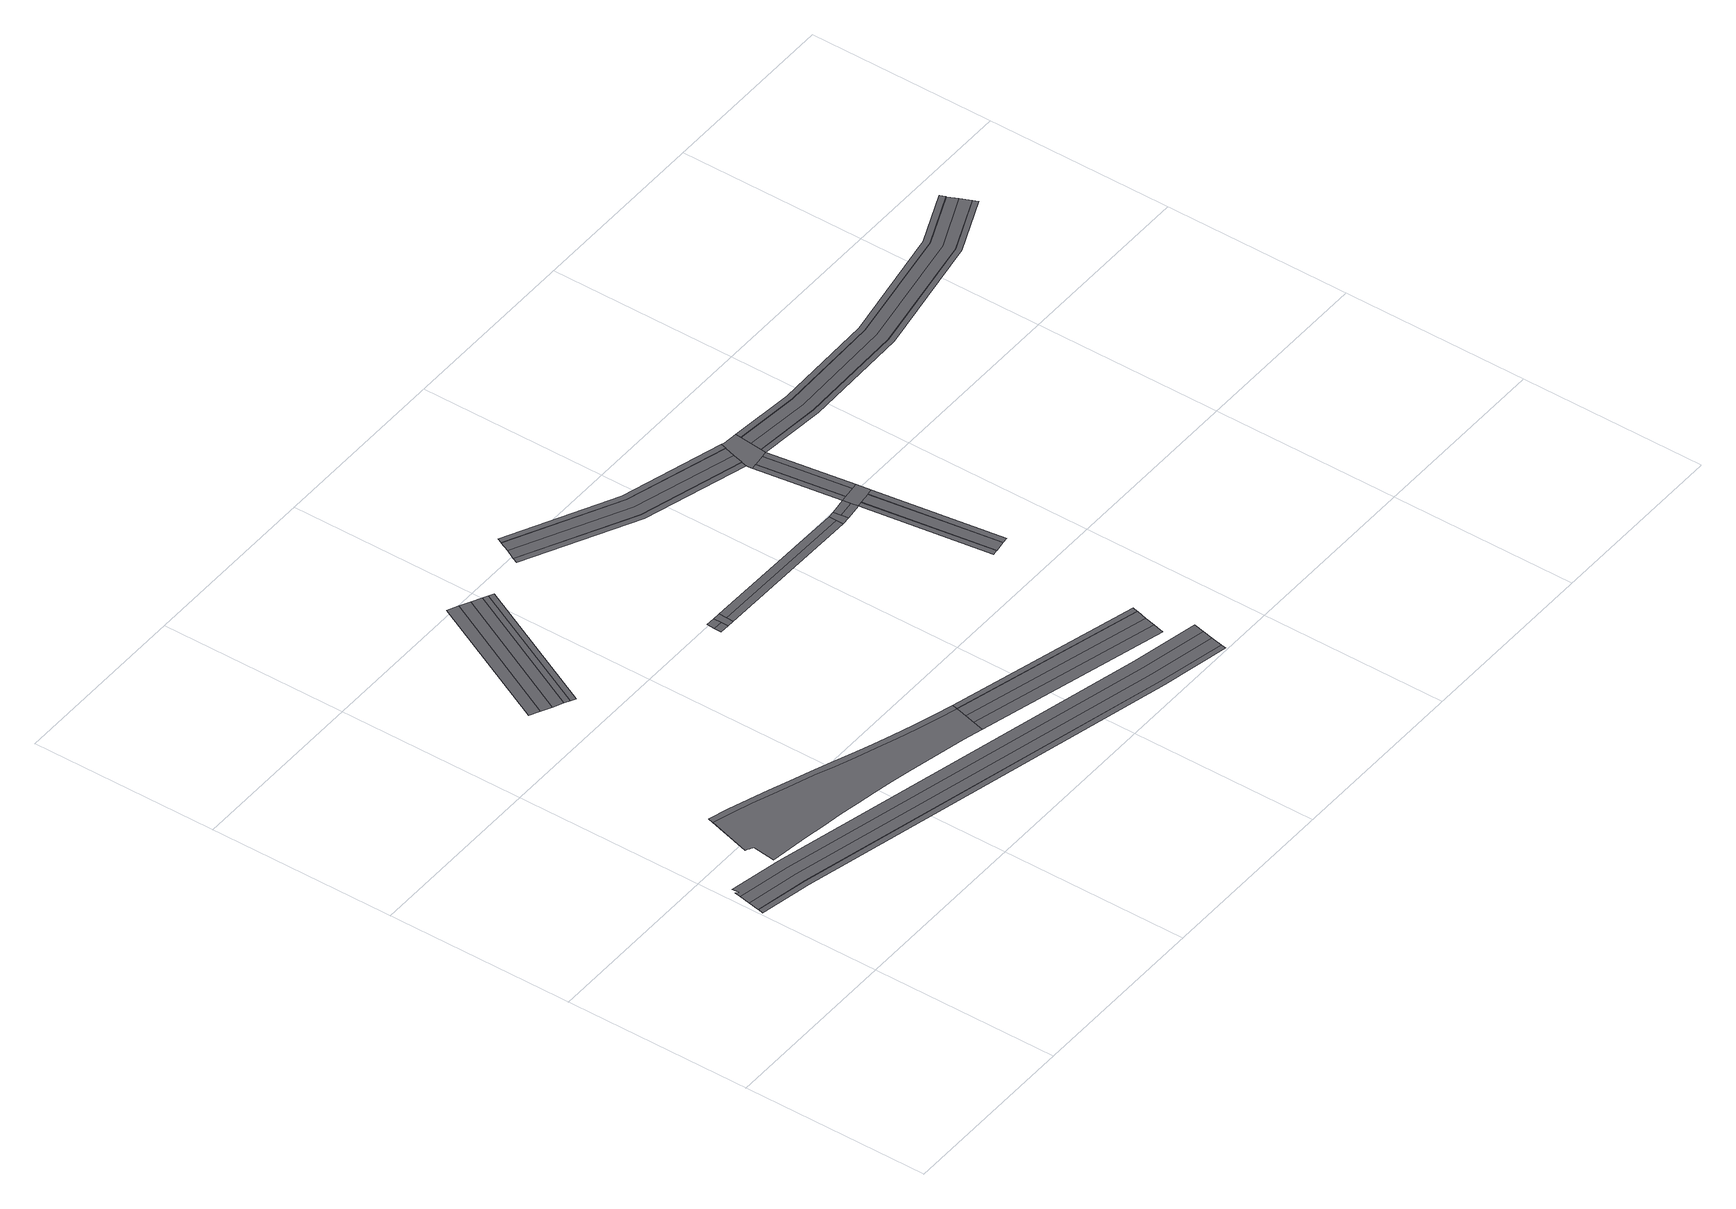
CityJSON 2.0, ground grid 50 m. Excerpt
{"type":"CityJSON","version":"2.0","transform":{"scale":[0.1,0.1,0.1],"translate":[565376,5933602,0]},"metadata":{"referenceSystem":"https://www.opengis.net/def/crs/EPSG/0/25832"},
"CityObjects":{
"road1":{"type":"Road","attributes":{"name":"Intersection 483","_createdBy":"webcityeditor","_createdAt":"2026-07-18T00:00:00.000Z","_connectedOsm2streetsRoadIds":["469","481","1398"],"_osmNodeIds":["7385353793"],"_intersectionControl":"Signed","_verticalProfile":{"placement":"surface","source":"osm_tags","elevationM":0,"osmLayer":0},"_roadGeometryMode":"generated","_connectedCityRoadIds":["hh-road-r00-c00-osm2streets-road-1398","hh-road-r00-c00-osm2streets-road-469","hh-road-r00-c00-osm2streets-road-481"],"_cityRoadEndpoints":{"hh-road-r00-c00-osm2streets-road-1398":"end","hh-road-r00-c00-osm2streets-road-469":"start","hh-road-r00-c00-osm2streets-road-481":"start"},"_junctionCurveFactor":0.333,"_junctionSurfaceMode":"generated","_junctionLaneGuides":[{"sourceRoadId":"hh-road-r00-c00-osm2streets-road-1398","targetRoadId":"hh-road-r00-c00-osm2streets-road-469","sourceBandIndex":0,"targetBandIndex":0,"sourceWidthM":3,"targetWidthM":3,"allowedTurns":["left"]},{"sourceRoadId":"hh-road-r00-c00-osm2streets-road-1398","targetRoadId":"hh-road-r00-c00-osm2streets-road-469","sourceBandIndex":0,"targetBandIndex":1,"sourceWidthM":3,"targetWidthM":3,"allowedTurns":["left"]},{"sourceRoadId":"hh-road-r00-c00-osm2streets-road-1398","targetRoadId":"hh-road-r00-c00-osm2streets-road-481","sourceBandIndex":1,"targetBandIndex":0,"sourceWidthM":3,"targetWidthM":3,"allowedTurns":["through"]},{"sourceRoadId":"hh-road-r00-c00-osm2streets-road-1398","targetRoadId":"hh-road-r00-c00-osm2streets-road-481","sourceBandIndex":1,"targetBandIndex":1,"sourceWidthM":3,"targetWidthM":3,"allowedTurns":["through"]},{"sourceRoadId":"hh-road-r00-c00-osm2streets-road-1398","targetRoadId":"hh-road-r00-c00-osm2streets-road-481","sourceBandIndex":2,"targetBandIndex":2,"sourceWidthM":3,"targetWidthM":3,"allowedTurns":["through"]},{"sourceRoadId":"hh-road-r00-c00-osm2streets-road-1398","targetRoadId":"hh-road-r00-c00-osm2streets-road-481","sourceBandIndex":2,"targetBandIndex":3,"sourceWidthM":3,"targetWidthM":3,"allowedTurns":["right"]}],"_updatedAt":"2026-09-10T08:41:03.416Z"},"geometry":[{"type":"MultiSurface","lod":"2","boundaries":[[[0,1,2,3,4,5,6,7,8,9,10,11,12,13,14,15,16,17,18,19,20,21,22,23,24,25,26,27,28,29,30,31,32,33,34,35,36,37,38]],[[14,13,12,11,10,9,8,7,6,5,4,3,2,1,0,39,40,41,42,43,44,45,46,47,48,49,50,51]]],"semantics":{"surfaces":[{"type":"TrafficArea","function":"intersection","transportationUsage":"intersection","surfaceMaterial":"asphalt","source":"osm2streets","sourceType":"Driving","connectedRoadIds":["469","481","1398"],"osmNodeIds":["7385353793"],"allowedModes":["car","bus"]},{"type":"TrafficArea","function":"intersection","transportationUsage":"intersection","surfaceMaterial":"paving_stones","sourceType":"Sidewalk","allowedModes":["pedestrian"]}],"values":[0,1]}}]},
"road2":{"type":"Road","attributes":{"class":"transportation","function":"road","name":"Willy-Brandt-Straße","_createdBy":"webcityeditor","_createdAt":"2026-07-18T00:00:00.000Z","_osmWayIds":["39978006"],"_osm2streetsLaneCount":5,"_highwayType":"primary","_osmTags":{"highway":"primary","name":"Willy-Brandt-Straße","layer":"0"},"_verticalProfile":{"placement":"surface","source":"osm_tags","elevationM":0,"osmLayer":0},"_roadGeometryMode":"generated","_junctionBaseSurfaces":[{"id":"hh-road-r00-c00-osm2streets-road-456-surface-0","roadId":"hh-road-r00-c00-osm2streets-road-456","sectionId":"hh-road-r00-c00-osm2streets-road-456-section-1","bandId":"osm2streets-car_lane-2068-0","surfaceIndex":0,"surfaceType":"TrafficArea","function":"driving_lane","vertical":{"placement":"surface","source":"osm_tags","elevationM":0,"osmLayer":0},"geometryMode":"exact","attributes":{"function":"driving_lane","transportationUsage":"car_lane","trafficDirection":"forward","surfaceMaterial":"asphalt","maxspeed":50,"source":"osm2streets","roadName":"Willy-Brandt-Straße","highwayType":"primary","sourceType":"Driving","osm2streetsRoadId":"456","osm2streetsLaneIndex":0,"elevationRangeM":0}},{"id":"hh-road-r00-c00-osm2streets-road-456-surface-1","roadId":"hh-road-r00-c00-osm2streets-road-456","sectionId":"hh-road-r00-c00-osm2streets-road-456-section-1","bandId":"osm2streets-car_lane-2069-0","surfaceIndex":1,"surfaceType":"TrafficArea","function":"driving_lane","vertical":{"placement":"surface","source":"osm_tags","elevationM":0,"osmLayer":0},"geometryMode":"exact","attributes":{"function":"driving_lane","transportationUsage":"car_lane","trafficDirection":"forward","surfaceMaterial":"asphalt","maxspeed":50,"source":"osm2streets","roadName":"Willy-Brandt-Straße","highwayType":"primary","sourceType":"Driving","osm2streetsRoadId":"456","osm2streetsLaneIndex":1,"elevationRangeM":0}},{"id":"hh-road-r00-c00-osm2streets-road-456-surface-2","roadId":"hh-road-r00-c00-osm2streets-road-456","sectionId":"hh-road-r00-c00-osm2streets-road-456-section-1","bandId":"osm2streets-car_lane-2070-0","surfaceIndex":2,"surfaceType":"TrafficArea","function":"driving_lane","vertical":{"placement":"surface","source":"osm_tags","elevationM":0,"osmLayer":0},"geometryMode":"exact","attributes":{"function":"driving_lane","transportationUsage":"car_lane","trafficDirection":"forward","surfaceMaterial":"asphalt","maxspeed":50,"source":"osm2streets","roadName":"Willy-Brandt-Straße","highwayType":"primary","sourceType":"Driving","osm2streetsRoadId":"456","osm2streetsLaneIndex":2,"elevationRangeM":0}},{"id":"hh-road-r00-c00-osm2streets-road-456-surface-3","roadId":"hh-road-r00-c00-osm2streets-road-456","sectionId":"hh-road-r00-c00-osm2streets-road-456-section-1","bandId":"osm2streets-median-2071-0","surfaceIndex":3,"surfaceType":"AuxiliaryTrafficArea","function":"median","vertical":{"placement":"surface","source":"osm_tags","elevationM":0,"osmLayer":0},"geometryMode":"exact","attributes":{"function":"median","transportationUsage":"median","trafficDirection":"forward","surfaceMaterial":"asphalt","maxspeed":50,"source":"osm2streets","roadName":"Willy-Brandt-Straße","highwayType":"primary","sourceType":"Buffer(Curb)","osm2streetsRoadId":"456","osm2streetsLaneIndex":3,"elevationRangeM":0,"osm2streetsPropertiesJson":"{\"allowed_turns\":[],\"direction\":\"Forward\",\"index\":3,\"layer\":0,\"osm_way_ids\":[39978006],\"road\":456,\"speed_limit\":\"Some(Speed(13.8889))\",\"type\":\"Buffer(Curb)\",\"width\":0.1}"}},{"id":"hh-road-r00-c00-osm2streets-road-456-surface-4","roadId":"hh-road-r00-c00-osm2streets-road-456","sectionId":"hh-road-r00-c00-osm2streets-road-456-section-1","bandId":"osm2streets-sidewalk-2072-0","surfaceIndex":4,"surfaceType":"TrafficArea","function":"sidewalk","vertical":{"placement":"surface","source":"osm_tags","elevationM":0,"osmLayer":0},"geometryMode":"exact","attributes":{"function":"sidewalk","transportationUsage":"sidewalk","trafficDirection":"forward","surfaceMaterial":"asphalt","maxspeed":50,"source":"osm2streets","roadName":"Willy-Brandt-Straße","highwayType":"primary","sourceType":"Sidewalk","osm2streetsRoadId":"456","osm2streetsLaneIndex":4,"elevationRangeM":0}}],"_roadLayout":{"id":"hh-road-r00-c00-osm2streets-road-456","name":"Willy-Brandt-Straße","source":"osm","sourceOsmWayId":"39978006","vertical":{"placement":"surface","source":"osm_tags","elevationM":0,"osmLayer":0},"userVerified":false,"sections":[{"id":"hh-road-r00-c00-osm2streets-road-456-section-1","maxspeedKmh":50}]}},"geometry":[{"type":"MultiSurface","lod":"2","boundaries":[[[52,53,54,55,56,57,58,59,60,61,62,63,64]],[[65,66,67,68,55,54,53,52]],[[69,70,71,72,68,67,66,65]],[[73,74,75,76,72,71,70,69]],[[77,78,79,80,76,75,74,73]]],"semantics":{"surfaces":[{"type":"TrafficArea","function":"driving_lane","trafficDirection":"forward","transportationUsage":"car_lane","surfaceMaterial":"asphalt","maxspeed":50,"verticalPlacement":"surface","roadElevation":0,"source":"osm2streets","sourceType":"Driving","sourceSurfaceIndex":0,"osm2streetsLaneIndex":0,"osmWayIds":["39978006"],"allowedModes":["car"]},{"type":"TrafficArea","function":"driving_lane","trafficDirection":"forward","transportationUsage":"car_lane","surfaceMaterial":"asphalt","maxspeed":50,"verticalPlacement":"surface","roadElevation":0,"source":"osm2streets","sourceType":"Driving","sourceSurfaceIndex":1,"osm2streetsLaneIndex":1,"osmWayIds":["39978006"],"allowedModes":["car"]},{"type":"TrafficArea","function":"driving_lane","trafficDirection":"forward","transportationUsage":"car_lane","surfaceMaterial":"asphalt","maxspeed":50,"verticalPlacement":"surface","roadElevation":0,"source":"osm2streets","sourceType":"Driving","sourceSurfaceIndex":2,"osm2streetsLaneIndex":2,"osmWayIds":["39978006"],"allowedModes":["car"]},{"type":"AuxiliaryTrafficArea","function":"median","trafficDirection":"forward","transportationUsage":"median","surfaceMaterial":"asphalt","maxspeed":50,"verticalPlacement":"surface","roadElevation":0,"source":"osm2streets","sourceType":"Buffer(Curb)","sourceSurfaceIndex":3,"osm2streetsLaneIndex":3,"osmWayIds":["39978006"],"osm2streetsPropertiesJson":"{\"allowed_turns\":[],\"direction\":\"Forward\",\"index\":3,\"layer\":0,\"osm_way_ids\":[39978006],\"road\":456,\"speed_limit\":\"Some(Speed(13.8889))\",\"type\":\"Buffer(Curb)\",\"width\":0.1}"},{"type":"TrafficArea","function":"sidewalk","trafficDirection":"forward","transportationUsage":"sidewalk","surfaceMaterial":"asphalt","maxspeed":50,"verticalPlacement":"surface","roadElevation":0,"source":"osm2streets","sourceType":"Sidewalk","sourceSurfaceIndex":4,"osm2streetsLaneIndex":4,"osmWayIds":["39978006"],"allowedModes":["pedestrian"]}],"values":[0,1,2,3,4]}}]},
"road3":{"type":"Road","attributes":{"class":"transportation","function":"road","name":"Rödingsmarkt","_createdBy":"webcityeditor","_createdAt":"2026-07-18T00:00:00.000Z","_osmWayIds":["96686347"],"_osm2streetsLaneCount":6,"_highwayType":"secondary","_osmTags":{"highway":"secondary","name":"Rödingsmarkt","layer":"0"},"_verticalProfile":{"placement":"surface","source":"osm_tags","elevationM":0,"osmLayer":0}},"geometry":[{"type":"MultiSurface","lod":"2","boundaries":[[[81,82,83,84]],[[85,86,82,81]],[[87,88,86,85]],[[89,90,88,87]],[[91,92,90,89]]],"semantics":{"surfaces":[{"type":"TrafficArea","function":"driving_lane","trafficDirection":"forward","transportationUsage":"car_lane","surfaceMaterial":"asphalt","maxspeed":50,"verticalPlacement":"surface","roadElevation":0,"source":"osm2streets","sourceType":"Driving","sourceSurfaceIndex":0,"osm2streetsLaneIndex":0,"osmWayIds":["96686347"],"allowedModes":["car"]},{"type":"TrafficArea","function":"driving_lane","trafficDirection":"forward","transportationUsage":"car_lane","surfaceMaterial":"asphalt","maxspeed":50,"verticalPlacement":"surface","roadElevation":0,"source":"osm2streets","sourceType":"Driving","sourceSurfaceIndex":1,"osm2streetsLaneIndex":1,"osmWayIds":["96686347"],"allowedModes":["car"]},{"type":"TrafficArea","function":"driving_lane","trafficDirection":"forward","transportationUsage":"car_lane","surfaceMaterial":"asphalt","maxspeed":50,"verticalPlacement":"surface","roadElevation":0,"source":"osm2streets","sourceType":"Driving","sourceSurfaceIndex":2,"osm2streetsLaneIndex":2,"osmWayIds":["96686347"],"allowedModes":["car"]},{"type":"TrafficArea","function":"bike_lane","trafficDirection":"forward","transportationUsage":"bike_lane","surfaceMaterial":"asphalt","maxspeed":50,"verticalPlacement":"surface","roadElevation":0,"source":"osm2streets","sourceType":"Biking","sourceSurfaceIndex":3,"osm2streetsLaneIndex":3,"osmWayIds":["96686347"],"allowedModes":["bicycle"]},{"type":"TrafficArea","function":"sidewalk","trafficDirection":"forward","transportationUsage":"sidewalk","surfaceMaterial":"asphalt","maxspeed":50,"verticalPlacement":"surface","roadElevation":0,"source":"osm2streets","sourceType":"Sidewalk","sourceSurfaceIndex":5,"osm2streetsLaneIndex":5,"osmWayIds":["96686347"],"allowedModes":["pedestrian"]}],"values":[0,1,2,3,4]}}]},
"road4":{"type":"Road","attributes":{"class":"transportation","function":"road","name":"osm2streets road 596","_createdBy":"webcityeditor","_createdAt":"2026-07-18T00:00:00.000Z","_osmWayIds":["59987717"],"_osm2streetsLaneCount":2,"_highwayType":"service","_osmTags":{"highway":"service","name":"osm2streets road 596","layer":"0"},"_verticalProfile":{"placement":"surface","source":"osm_tags","elevationM":0,"osmLayer":0}},"geometry":[{"type":"MultiSurface","lod":"2","boundaries":[[[93,94,95,96]],[[97,98,94,93]]],"semantics":{"surfaces":[{"type":"TrafficArea","function":"driving_lane","trafficDirection":"backward","transportationUsage":"car_lane","surfaceMaterial":"asphalt","verticalPlacement":"surface","roadElevation":0,"source":"osm2streets","sourceType":"Driving","sourceSurfaceIndex":0,"osm2streetsLaneIndex":0,"osmWayIds":["59987717"],"allowedModes":["car"]},{"type":"TrafficArea","function":"driving_lane","trafficDirection":"forward","transportationUsage":"car_lane","surfaceMaterial":"asphalt","verticalPlacement":"surface","roadElevation":0,"source":"osm2streets","sourceType":"Driving","sourceSurfaceIndex":1,"osm2streetsLaneIndex":1,"osmWayIds":["59987717"],"allowedModes":["car"]}],"values":[0,1]}}]},
"road5":{"type":"Road","attributes":{"class":"transportation","name":"Intersection 628","_createdBy":"webcityeditor","_createdAt":"2026-07-18T00:00:00.000Z","_connectedOsm2streetsRoadIds":["596","1589"],"_osmNodeIds":["11517550901"],"_intersectionControl":"Signed","_verticalProfile":{"placement":"surface","source":"osm_tags","elevationM":0,"osmLayer":0}},"geometry":[{"type":"MultiSurface","lod":"2","boundaries":[[[98,99,100,95]]],"semantics":{"surfaces":[{"type":"TrafficArea","function":"intersection","transportationUsage":"intersection","surfaceMaterial":"asphalt","source":"osm2streets","sourceType":"Intersection","connectedRoadIds":["596","1589"],"osmNodeIds":["11517550901"]}],"values":[0]}}]},
"road6":{"type":"Road","attributes":{"class":"transportation","function":"road","name":"Willy-Brandt-Straße","_createdBy":"webcityeditor","_createdAt":"2026-07-18T00:00:00.000Z","_osmWayIds":["808361510"],"_osm2streetsLaneCount":5,"_highwayType":"primary","_osmTags":{"highway":"primary","name":"Willy-Brandt-Straße","layer":"0"},"_verticalProfile":{"placement":"surface","source":"osm_tags","elevationM":0,"osmLayer":0},"_roadGeometryMode":"generated","_junctionBaseSurfaces":[{"id":"hh-road-r00-c00-osm2streets-road-1398-surface-0","roadId":"hh-road-r00-c00-osm2streets-road-1398","sectionId":"hh-road-r00-c00-osm2streets-road-1398-section-1","bandId":"osm2streets-car_lane-5283-0","surfaceIndex":0,"surfaceType":"TrafficArea","function":"driving_lane","vertical":{"placement":"surface","source":"osm_tags","elevationM":0,"osmLayer":0},"geometryMode":"exact","attributes":{"function":"driving_lane","transportationUsage":"car_lane","trafficDirection":"forward","surfaceMaterial":"asphalt","maxspeed":50,"source":"osm2streets","roadName":"Willy-Brandt-Straße","highwayType":"primary","sourceType":"Driving","osm2streetsRoadId":"1398","osm2streetsLaneIndex":0,"elevationRangeM":0}},{"id":"hh-road-r00-c00-osm2streets-road-1398-surface-1","roadId":"hh-road-r00-c00-osm2streets-road-1398","sectionId":"hh-road-r00-c00-osm2streets-road-1398-section-1","bandId":"osm2streets-car_lane-5284-0","surfaceIndex":1,"surfaceType":"TrafficArea","function":"driving_lane","vertical":{"placement":"surface","source":"osm_tags","elevationM":0,"osmLayer":0},"geometryMode":"exact","attributes":{"function":"driving_lane","transportationUsage":"car_lane","trafficDirection":"forward","surfaceMaterial":"asphalt","maxspeed":50,"source":"osm2streets","roadName":"Willy-Brandt-Straße","highwayType":"primary","sourceType":"Driving","osm2streetsRoadId":"1398","osm2streetsLaneIndex":1,"elevationRangeM":0}},{"id":"hh-road-r00-c00-osm2streets-road-1398-surface-2","roadId":"hh-road-r00-c00-osm2streets-road-1398","sectionId":"hh-road-r00-c00-osm2streets-road-1398-section-1","bandId":"osm2streets-car_lane-5285-0","surfaceIndex":2,"surfaceType":"TrafficArea","function":"driving_lane","vertical":{"placement":"surface","source":"osm_tags","elevationM":0,"osmLayer":0},"geometryMode":"exact","attributes":{"function":"driving_lane","transportationUsage":"car_lane","trafficDirection":"forward","surfaceMaterial":"asphalt","maxspeed":50,"source":"osm2streets","roadName":"Willy-Brandt-Straße","highwayType":"primary","sourceType":"Driving","osm2streetsRoadId":"1398","osm2streetsLaneIndex":2,"elevationRangeM":0}},{"id":"hh-road-r00-c00-osm2streets-road-1398-surface-3","roadId":"hh-road-r00-c00-osm2streets-road-1398","sectionId":"hh-road-r00-c00-osm2streets-road-1398-section-1","bandId":"osm2streets-median-5286-0","surfaceIndex":3,"surfaceType":"AuxiliaryTrafficArea","function":"median","vertical":{"placement":"surface","source":"osm_tags","elevationM":0,"osmLayer":0},"geometryMode":"exact","attributes":{"function":"median","transportationUsage":"median","trafficDirection":"forward","surfaceMaterial":"asphalt","maxspeed":50,"source":"osm2streets","roadName":"Willy-Brandt-Straße","highwayType":"primary","sourceType":"Buffer(Curb)","osm2streetsRoadId":"1398","osm2streetsLaneIndex":3,"elevationRangeM":0,"osm2streetsPropertiesJson":"{\"allowed_turns\":[],\"direction\":\"Forward\",\"index\":3,\"layer\":0,\"osm_way_ids\":[808361510],\"road\":1398,\"speed_limit\":\"Some(Speed(13.8889))\",\"type\":\"Buffer(Curb)\",\"width\":0.1}"}},{"id":"hh-road-r00-c00-osm2streets-road-1398-surface-4","roadId":"hh-road-r00-c00-osm2streets-road-1398","sectionId":"hh-road-r00-c00-osm2streets-road-1398-section-1","bandId":"osm2streets-sidewalk-5287-0","surfaceIndex":4,"surfaceType":"TrafficArea","function":"sidewalk","vertical":{"placement":"surface","source":"osm_tags","elevationM":0,"osmLayer":0},"geometryMode":"exact","attributes":{"function":"sidewalk","transportationUsage":"sidewalk","trafficDirection":"forward","surfaceMaterial":"asphalt","maxspeed":50,"source":"osm2streets","roadName":"Willy-Brandt-Straße","highwayType":"primary","sourceType":"Sidewalk","osm2streetsRoadId":"1398","osm2streetsLaneIndex":4,"elevationRangeM":0}}],"_roadLayout":{"id":"hh-road-r00-c00-osm2streets-road-1398","name":"Willy-Brandt-Straße","source":"osm","sourceOsmWayId":"808361510","vertical":{"placement":"surface","source":"osm_tags","elevationM":0,"osmLayer":0},"userVerified":false,"sections":[{"id":"hh-road-r00-c00-osm2streets-road-1398-section-1","maxspeedKmh":50}]}},"geometry":[{"type":"MultiSurface","lod":"2","boundaries":[[[101,102,103,0]],[[103,102,104,105]],[[105,104,106,1]],[[1,106,107,108]],[[108,107,109,39]]],"semantics":{"surfaces":[{"type":"TrafficArea","function":"driving_lane","trafficDirection":"forward","transportationUsage":"car_lane","surfaceMaterial":"asphalt","maxspeed":50,"verticalPlacement":"surface","roadElevation":0,"source":"osm2streets","sourceType":"Driving","sourceSurfaceIndex":0,"osm2streetsLaneIndex":0,"osmWayIds":["808361510"],"allowedModes":["car"]},{"type":"TrafficArea","function":"driving_lane","trafficDirection":"forward","transportationUsage":"car_lane","surfaceMaterial":"asphalt","maxspeed":50,"verticalPlacement":"surface","roadElevation":0,"source":"osm2streets","sourceType":"Driving","sourceSurfaceIndex":1,"osm2streetsLaneIndex":1,"osmWayIds":["808361510"],"allowedModes":["car"]},{"type":"TrafficArea","function":"driving_lane","trafficDirection":"forward","transportationUsage":"car_lane","surfaceMaterial":"asphalt","maxspeed":50,"verticalPlacement":"surface","roadElevation":0,"source":"osm2streets","sourceType":"Driving","sourceSurfaceIndex":2,"osm2streetsLaneIndex":2,"osmWayIds":["808361510"],"allowedModes":["car"]},{"type":"AuxiliaryTrafficArea","function":"median","trafficDirection":"forward","transportationUsage":"median","surfaceMaterial":"asphalt","maxspeed":50,"verticalPlacement":"surface","roadElevation":0,"source":"osm2streets","sourceType":"Buffer(Curb)","sourceSurfaceIndex":3,"osm2streetsLaneIndex":3,"osmWayIds":["808361510"],"osm2streetsPropertiesJson":"{\"allowed_turns\":[],\"direction\":\"Forward\",\"index\":3,\"layer\":0,\"osm_way_ids\":[808361510],\"road\":1398,\"speed_limit\":\"Some(Speed(13.8889))\",\"type\":\"Buffer(Curb)\",\"width\":0.1}"},{"type":"TrafficArea","function":"sidewalk","trafficDirection":"forward","transportationUsage":"sidewalk","surfaceMaterial":"asphalt","maxspeed":50,"verticalPlacement":"surface","roadElevation":0,"source":"osm2streets","sourceType":"Sidewalk","sourceSurfaceIndex":4,"osm2streetsLaneIndex":4,"osmWayIds":["808361510"],"allowedModes":["pedestrian"]}],"values":[0,1,2,3,4]}}]},
"road7":{"type":"Road","attributes":{"class":"transportation","function":"road","name":"osm2streets road 1589","_createdBy":"webcityeditor","_createdAt":"2026-07-18T00:00:00.000Z","_osmWayIds":["1239737813"],"_osm2streetsLaneCount":2,"_highwayType":"service","_osmTags":{"highway":"service","name":"osm2streets road 1589","layer":"0"},"_verticalProfile":{"placement":"surface","source":"osm_tags","elevationM":0,"osmLayer":0}},"geometry":[{"type":"MultiSurface","lod":"2","boundaries":[[[110,111,112,100]],[[99,113,111,110]]],"semantics":{"surfaces":[{"type":"TrafficArea","function":"driving_lane","trafficDirection":"backward","transportationUsage":"car_lane","surfaceMaterial":"paving_stones","verticalPlacement":"surface","roadElevation":0,"source":"osm2streets","sourceType":"Driving","sourceSurfaceIndex":0,"osm2streetsLaneIndex":0,"osmWayIds":["1239737813"],"allowedModes":["car"]},{"type":"TrafficArea","function":"driving_lane","trafficDirection":"forward","transportationUsage":"car_lane","surfaceMaterial":"paving_stones","verticalPlacement":"surface","roadElevation":0,"source":"osm2streets","sourceType":"Driving","sourceSurfaceIndex":1,"osm2streetsLaneIndex":1,"osmWayIds":["1239737813"],"allowedModes":["car"]}],"values":[0,1]}}]},
"road8":{"type":"Road","attributes":{"class":"transportation","function":"road","name":"Großer Burstah","_createdBy":"webcityeditor","_createdAt":"2026-07-18T00:00:00.000Z","_osmWayIds":["43118548","1055775015"],"_osm2streetsLaneCount":6,"_highwayType":"unclassified","_osmTags":{"highway":"unclassified","name":"Großer Burstah","layer":"0"},"_verticalProfile":{"placement":"surface","source":"osm_tags","elevationM":0,"osmLayer":0}},"geometry":[{"type":"MultiSurface","lod":"2","boundaries":[[[114,115,116,117,118,119]],[[120,121,122,116,115,114]],[[123,124,125,122,121,120]],[[126,127,128,125,124,123]],[[129,130,128,127,126]],[[131,132,133,130,129,126]]],"semantics":{"surfaces":[{"type":"TrafficArea","function":"sidewalk","trafficDirection":"backward","transportationUsage":"sidewalk","surfaceMaterial":"paving_stones","maxspeed":25,"verticalPlacement":"surface","roadElevation":0,"source":"osm2streets","sourceType":"Sidewalk","sourceSurfaceIndex":0,"osm2streetsLaneIndex":0,"osmWayIds":["43118548","1055775015"],"allowedModes":["pedestrian"]},{"type":"AuxiliaryTrafficArea","function":"median","trafficDirection":"backward","transportationUsage":"median","surfaceMaterial":"asphalt","maxspeed":25,"verticalPlacement":"surface","roadElevation":0,"source":"osm2streets","sourceType":"Buffer(Curb)","sourceSurfaceIndex":1,"osm2streetsLaneIndex":1,"osmWayIds":["43118548","1055775015"],"osm2streetsPropertiesJson":"{\"allowed_turns\":[],\"direction\":\"Backward\",\"index\":1,\"layer\":0,\"osm_way_ids\":[43118548,1055775015],\"road\":466,\"speed_limit\":\"Some(Speed(6.9445))\",\"type\":\"Buffer(Curb)\",\"width\":0.1}"},{"type":"TrafficArea","function":"driving_lane","trafficDirection":"backward","transportationUsage":"car_lane","surfaceMaterial":"asphalt","maxspeed":25,"verticalPlacement":"surface","roadElevation":0,"source":"osm2streets","sourceType":"Driving","sourceSurfaceIndex":2,"osm2streetsLaneIndex":2,"osmWayIds":["43118548","1055775015"],"allowedModes":["car"]},{"type":"TrafficArea","function":"driving_lane","trafficDirection":"forward","transportationUsage":"car_lane","surfaceMaterial":"asphalt","maxspeed":25,"verticalPlacement":"surface","roadElevation":0,"source":"osm2streets","sourceType":"Driving","sourceSurfaceIndex":3,"osm2streetsLaneIndex":3,"osmWayIds":["43118548","1055775015"],"allowedModes":["car"]},{"type":"AuxiliaryTrafficArea","function":"median","trafficDirection":"forward","transportationUsage":"median","surfaceMaterial":"asphalt","maxspeed":25,"verticalPlacement":"surface","roadElevation":0,"source":"osm2streets","sourceType":"Buffer(Curb)","sourceSurfaceIndex":4,"osm2streetsLaneIndex":4,"osmWayIds":["43118548","1055775015"],"osm2streetsPropertiesJson":"{\"allowed_turns\":[],\"direction\":\"Forward\",\"index\":4,\"layer\":0,\"osm_way_ids\":[43118548,1055775015],\"road\":466,\"speed_limit\":\"Some(Speed(6.9445))\",\"type\":\"Buffer(Curb)\",\"width\":0.1}"},{"type":"TrafficArea","function":"sidewalk","trafficDirection":"forward","transportationUsage":"sidewalk","surfaceMaterial":"paving_stones","maxspeed":25,"verticalPlacement":"surface","roadElevation":0,"source":"osm2streets","sourceType":"Sidewalk","sourceSurfaceIndex":5,"osm2streetsLaneIndex":5,"osmWayIds":["43118548","1055775015"],"allowedModes":["pedestrian"]}],"values":[0,1,2,3,4,5]}}]},
"road9":{"type":"Road","attributes":{"class":"transportation","name":"Intersection 1402","_createdBy":"webcityeditor","_createdAt":"2026-07-18T00:00:00.000Z","_connectedOsm2streetsRoadIds":["1589","1588"],"_osmNodeIds":["11517550900"],"_intersectionControl":"Signed","_verticalProfile":{"placement":"surface","source":"osm_tags","elevationM":0,"osmLayer":0}},"geometry":[{"type":"MultiSurface","lod":"2","boundaries":[[[134,112,113,135]]],"semantics":{"surfaces":[{"type":"TrafficArea","function":"intersection","transportationUsage":"intersection","surfaceMaterial":"asphalt","source":"osm2streets","sourceType":"Intersection","connectedRoadIds":["1589","1588"],"osmNodeIds":["11517550900"]}],"values":[0]}}]},
"road10":{"type":"Road","attributes":{"class":"transportation","function":"road","name":"osm2streets road 1588","_createdBy":"webcityeditor","_createdAt":"2026-07-18T00:00:00.000Z","_osmWayIds":["1239737812"],"_osm2streetsLaneCount":2,"_highwayType":"service","_osmTags":{"highway":"service","name":"osm2streets road 1588","layer":"0"},"_verticalProfile":{"placement":"surface","source":"osm_tags","elevationM":0,"osmLayer":0}},"geometry":[{"type":"MultiSurface","lod":"2","boundaries":[[[136,137,138,134]],[[135,139,137,136]]],"semantics":{"surfaces":[{"type":"TrafficArea","function":"driving_lane","trafficDirection":"backward","transportationUsage":"car_lane","surfaceMaterial":"paving_stones","verticalPlacement":"surface","roadElevation":0,"source":"osm2streets","sourceType":"Driving","sourceSurfaceIndex":0,"osm2streetsLaneIndex":0,"osmWayIds":["1239737812"],"allowedModes":["car"]},{"type":"TrafficArea","function":"driving_lane","trafficDirection":"forward","transportationUsage":"car_lane","surfaceMaterial":"paving_stones","verticalPlacement":"surface","roadElevation":0,"source":"osm2streets","sourceType":"Driving","sourceSurfaceIndex":1,"osm2streetsLaneIndex":1,"osmWayIds":["1239737812"],"allowedModes":["car"]}],"values":[0,1]}}]},
"road11":{"type":"Road","attributes":{"class":"transportation","function":"road","name":"Kleiner Burstah","_createdBy":"webcityeditor","_createdAt":"2026-07-18T00:00:00.000Z","_osmWayIds":["142944377"],"_osm2streetsLaneCount":5,"_highwayType":"unclassified","_osmTags":{"highway":"unclassified","name":"Kleiner Burstah","layer":"0"},"_verticalProfile":{"placement":"surface","source":"osm_tags","elevationM":0,"osmLayer":0}},"geometry":[{"type":"MultiSurface","lod":"2","boundaries":[[[140,141,142,143]],[[144,145,141,140]],[[146,147,145,144]],[[148,149,147,146]],[[139,150,149,148]]],"semantics":{"surfaces":[{"type":"TrafficArea","function":"sidewalk","trafficDirection":"backward","transportationUsage":"sidewalk","surfaceMaterial":"paving_stones","maxspeed":20,"verticalPlacement":"surface","roadElevation":0,"source":"osm2streets","sourceType":"Sidewalk","sourceSurfaceIndex":0,"osm2streetsLaneIndex":0,"osmWayIds":["142944377"],"allowedModes":["pedestrian"]},{"type":"AuxiliaryTrafficArea","function":"median","trafficDirection":"forward","transportationUsage":"median","surfaceMaterial":"asphalt","maxspeed":20,"verticalPlacement":"surface","roadElevation":0,"source":"osm2streets","sourceType":"Buffer(Curb)","sourceSurfaceIndex":1,"osm2streetsLaneIndex":1,"osmWayIds":["142944377"],"osm2streetsPropertiesJson":"{\"allowed_turns\":[],\"direction\":\"Forward\",\"index\":1,\"layer\":0,\"osm_way_ids\":[142944377],\"road\":733,\"speed_limit\":\"Some(Speed(5.5556))\",\"type\":\"Buffer(Curb)\",\"width\":0.1}"},{"type":"TrafficArea","function":"driving_lane","trafficDirection":"forward","transportationUsage":"car_lane","surfaceMaterial":"asphalt","maxspeed":20,"verticalPlacement":"surface","roadElevation":0,"source":"osm2streets","sourceType":"Driving","sourceSurfaceIndex":2,"osm2streetsLaneIndex":2,"osmWayIds":["142944377"],"allowedModes":["car"]},{"type":"AuxiliaryTrafficArea","function":"median","trafficDirection":"forward","transportationUsage":"median","surfaceMaterial":"asphalt","maxspeed":20,"verticalPlacement":"surface","roadElevation":0,"source":"osm2streets","sourceType":"Buffer(Curb)","sourceSurfaceIndex":3,"osm2streetsLaneIndex":3,"osmWayIds":["142944377"],"osm2streetsPropertiesJson":"{\"allowed_turns\":[],\"direction\":\"Forward\",\"index\":3,\"layer\":0,\"osm_way_ids\":[142944377],\"road\":733,\"speed_limit\":\"Some(Speed(5.5556))\",\"type\":\"Buffer(Curb)\",\"width\":0.1}"},{"type":"TrafficArea","function":"sidewalk","trafficDirection":"forward","transportationUsage":"sidewalk","surfaceMaterial":"paving_stones","maxspeed":20,"verticalPlacement":"surface","roadElevation":0,"source":"osm2streets","sourceType":"Sidewalk","sourceSurfaceIndex":4,"osm2streetsLaneIndex":4,"osmWayIds":["142944377"],"allowedModes":["pedestrian"]}],"values":[0,1,2,3,4]}}]},
"road12":{"type":"Road","attributes":{"class":"transportation","name":"Intersection 1403","_createdBy":"webcityeditor","_createdAt":"2026-07-18T00:00:00.000Z","_connectedOsm2streetsRoadIds":["732","733","1588"],"_osmNodeIds":["11517550899"],"_intersectionControl":"Signed","_verticalProfile":{"placement":"surface","source":"osm_tags","elevationM":0,"osmLayer":0}},"geometry":[{"type":"MultiSurface","lod":"2","boundaries":[[[139,143,151,138]]],"semantics":{"surfaces":[{"type":"TrafficArea","function":"intersection","transportationUsage":"intersection","surfaceMaterial":"asphalt","source":"osm2streets","sourceType":"Fork","connectedRoadIds":["732","733","1588"],"osmNodeIds":["11517550899"]}],"values":[0]}}]},
"road13":{"type":"Road","attributes":{"class":"transportation","function":"road","name":"Kleiner Burstah","_createdBy":"webcityeditor","_createdAt":"2026-07-18T00:00:00.000Z","_osmWayIds":["142944377"],"_osm2streetsLaneCount":5,"_highwayType":"unclassified","_osmTags":{"highway":"unclassified","name":"Kleiner Burstah","layer":"0"},"_verticalProfile":{"placement":"surface","source":"osm_tags","elevationM":0,"osmLayer":0}},"geometry":[{"type":"MultiSurface","lod":"2","boundaries":[[[152,153,151,154]],[[155,156,153,152]],[[157,158,156,155]],[[159,160,158,157]],[[161,138,160,159]]],"semantics":{"surfaces":[{"type":"TrafficArea","function":"sidewalk","trafficDirection":"backward","transportationUsage":"sidewalk","surfaceMaterial":"paving_stones","maxspeed":20,"verticalPlacement":"surface","roadElevation":0,"source":"osm2streets","sourceType":"Sidewalk","sourceSurfaceIndex":0,"osm2streetsLaneIndex":0,"osmWayIds":["142944377"],"allowedModes":["pedestrian"]},{"type":"AuxiliaryTrafficArea","function":"median","trafficDirection":"forward","transportationUsage":"median","surfaceMaterial":"asphalt","maxspeed":20,"verticalPlacement":"surface","roadElevation":0,"source":"osm2streets","sourceType":"Buffer(Curb)","sourceSurfaceIndex":1,"osm2streetsLaneIndex":1,"osmWayIds":["142944377"],"osm2streetsPropertiesJson":"{\"allowed_turns\":[],\"direction\":\"Forward\",\"index\":1,\"layer\":0,\"osm_way_ids\":[142944377],\"road\":732,\"speed_limit\":\"Some(Speed(5.5556))\",\"type\":\"Buffer(Curb)\",\"width\":0.1}"},{"type":"TrafficArea","function":"driving_lane","trafficDirection":"forward","transportationUsage":"car_lane","surfaceMaterial":"asphalt","maxspeed":20,"verticalPlacement":"surface","roadElevation":0,"source":"osm2streets","sourceType":"Driving","sourceSurfaceIndex":2,"osm2streetsLaneIndex":2,"osmWayIds":["142944377"],"allowedModes":["car"]},{"type":"AuxiliaryTrafficArea","function":"median","trafficDirection":"forward","transportationUsage":"median","surfaceMaterial":"asphalt","maxspeed":20,"verticalPlacement":"surface","roadElevation":0,"source":"osm2streets","sourceType":"Buffer(Curb)","sourceSurfaceIndex":3,"osm2streetsLaneIndex":3,"osmWayIds":["142944377"],"osm2streetsPropertiesJson":"{\"allowed_turns\":[],\"direction\":\"Forward\",\"index\":3,\"layer\":0,\"osm_way_ids\":[142944377],\"road\":732,\"speed_limit\":\"Some(Speed(5.5556))\",\"type\":\"Buffer(Curb)\",\"width\":0.1}"},{"type":"TrafficArea","function":"sidewalk","trafficDirection":"forward","transportationUsage":"sidewalk","surfaceMaterial":"paving_stones","maxspeed":20,"verticalPlacement":"surface","roadElevation":0,"source":"osm2streets","sourceType":"Sidewalk","sourceSurfaceIndex":4,"osm2streetsLaneIndex":4,"osmWayIds":["142944377"],"allowedModes":["pedestrian"]}],"values":[0,1,2,3,4]}}]},
"road14":{"type":"Road","attributes":{"class":"transportation","name":"Intersection 734","_createdBy":"webcityeditor","_createdAt":"2026-07-18T00:00:00.000Z","_connectedOsm2streetsRoadIds":["466","1106","732"],"_osmNodeIds":["60270007"],"_intersectionControl":"Signed","_verticalProfile":{"placement":"surface","source":"osm_tags","elevationM":0,"osmLayer":0}},"geometry":[{"type":"MultiSurface","lod":"2","boundaries":[[[161,154,162,163,117,133]]],"semantics":{"surfaces":[{"type":"TrafficArea","function":"intersection","transportationUsage":"intersection","surfaceMaterial":"asphalt","source":"osm2streets","sourceType":"Intersection","connectedRoadIds":["466","1106","732"],"osmNodeIds":["60270007"]}],"values":[0]}}]},
"road15":{"type":"Road","attributes":{"class":"transportation","function":"road","name":"Großer Burstah","_createdBy":"webcityeditor","_createdAt":"2026-07-18T00:00:00.000Z","_osmWayIds":["575294133","37071241"],"_osm2streetsLaneCount":6,"_highwayType":"unclassified","_osmTags":{"highway":"unclassified","name":"Großer Burstah","layer":"0"},"_verticalProfile":{"placement":"surface","source":"osm_tags","elevationM":0,"osmLayer":0}},"geometry":[{"type":"MultiSurface","lod":"2","boundaries":[[[164,165,166,167,168,169,170,171,172,162]],[[173,174,175,176,177,168,167,166,165,164]],[[178,179,180,181,182,177,183,175,174,173]],[[184,185,186,187,188,182,181,180,179,178]],[[189,190,191,192,193,188,187,186,185,184]],[[154,194,195,196,197,193,192,191,190,189]]],"semantics":{"surfaces":[{"type":"TrafficArea","function":"sidewalk","trafficDirection":"backward","transportationUsage":"sidewalk","surfaceMaterial":"paving_stones","maxspeed":25,"verticalPlacement":"surface","roadElevation":0,"source":"osm2streets","sourceType":"Sidewalk","sourceSurfaceIndex":0,"osm2streetsLaneIndex":0,"osmWayIds":["575294133","37071241"],"allowedModes":["pedestrian"]},{"type":"AuxiliaryTrafficArea","function":"median","trafficDirection":"backward","transportationUsage":"median","surfaceMaterial":"asphalt","maxspeed":25,"verticalPlacement":"surface","roadElevation":0,"source":"osm2streets","sourceType":"Buffer(Curb)","sourceSurfaceIndex":1,"osm2streetsLaneIndex":1,"osmWayIds":["575294133","37071241"],"osm2streetsPropertiesJson":"{\"allowed_turns\":[],\"direction\":\"Backward\",\"index\":1,\"layer\":0,\"osm_way_ids\":[575294133,37071241],\"road\":1106,\"speed_limit\":\"Some(Speed(6.9445))\",\"type\":\"Buffer(Curb)\",\"width\":0.1}"},{"type":"TrafficArea","function":"driving_lane","trafficDirection":"backward","transportationUsage":"car_lane","surfaceMaterial":"asphalt","maxspeed":25,"verticalPlacement":"surface","roadElevation":0,"source":"osm2streets","sourceType":"Driving","sourceSurfaceIndex":2,"osm2streetsLaneIndex":2,"osmWayIds":["575294133","37071241"],"allowedModes":["car"]},{"type":"TrafficArea","function":"driving_lane","trafficDirection":"forward","transportationUsage":"car_lane","surfaceMaterial":"asphalt","maxspeed":25,"verticalPlacement":"surface","roadElevation":0,"source":"osm2streets","sourceType":"Driving","sourceSurfaceIndex":3,"osm2streetsLaneIndex":3,"osmWayIds":["575294133","37071241"],"allowedModes":["car"]},{"type":"AuxiliaryTrafficArea","function":"median","trafficDirection":"forward","transportationUsage":"median","surfaceMaterial":"asphalt","maxspeed":25,"verticalPlacement":"surface","roadElevation":0,"source":"osm2streets","sourceType":"Buffer(Curb)","sourceSurfaceIndex":4,"osm2streetsLaneIndex":4,"osmWayIds":["575294133","37071241"],"osm2streetsPropertiesJson":"{\"allowed_turns\":[],\"direction\":\"Forward\",\"index\":4,\"layer\":0,\"osm_way_ids\":[575294133,37071241],\"road\":1106,\"speed_limit\":\"Some(Speed(6.9445))\",\"type\":\"Buffer(Curb)\",\"width\":0.1}"},{"type":"TrafficArea","function":"sidewalk","trafficDirection":"forward","transportationUsage":"sidewalk","surfaceMaterial":"paving_stones","maxspeed":25,"verticalPlacement":"surface","roadElevation":0,"source":"osm2streets","sourceType":"Sidewalk","sourceSurfaceIndex":5,"osm2streetsLaneIndex":5,"osmWayIds":["575294133","37071241"],"allowedModes":["pedestrian"]}],"values":[0,1,2,3,4,5]}}]}
},
"vertices":[
[808,289,0],[831,376,0],[777,392,0],[723,408,0],[670,426,0],[616,445,0],[563,464,0],[510,484,0],[458,504,0],[405,524,0],[351,543,0],[298,562,0],[245,579,0],[191,596,0],[157,481,0],[159,480,0],[162,479,0],[164,478,0],[167,476,0],[170,475,0],[172,473,0],[174,472,0],[176,471,0],[177,470,0],[178,469,0],[177,468,0],[176,468,0],[168,409,0],[222,402,0],[276,394,0],[329,386,0],[383,378,0],[437,369,0],[490,359,0],[544,349,0],[597,339,0],[650,327,0],[703,315,0],[756,303,0],[835,392,0],[781,407,0],[727,424,0],[674,442,0],[621,460,0],[568,480,0],[515,500,0],[462,519,0],[409,539,0],[356,558,0],[303,577,0],[249,595,0],[195,611,0],
[22,397,0],[166,369,0],[1195,118,0],[1375,80,0],[1381,109,0],[1202,147,0],[172,398,0],[32,426,0],[34,406,0],[32,407,0],[30,408,0],[29,409,0],[25,413,0],[17,368,0],[159,340,0],[1188,89,0],[1368,51,0],[11,338,0],[153,310,0],[1181,59,0],[1362,21,0],[11,337,0],[153,309,0],[1181,58,0],[1362,20,0],[8,323,0],[149,295,0],[1178,44,0],[1359,6,0],
[267,1137,0],[448,1499,0],[421,1512,0],[240,1150,0],[294,1123,0],[475,1485,0],[321,1110,0],[502,1472,0],[335,1103,0],[516,1465,0],[349,1096,0],[530,1458,0],
[729,985,0],[754,984,0],[754,1004,0],[730,1005,0],[729,965,0],[754,964,0],
[774,964,0],[775,1004,0],
[1319,154,0],[1327,183,0],[816,318,0],[1334,212,0],[824,347,0],[1342,241,0],[1342,242,0],[832,377,0],[1346,256,0],
[774,984,0],[1190,978,0],[1191,998,0],[1190,958,0],
[681,1549,0],[967,1406,0],[1242,1327,0],[1246,1342,0],[972,1420,0],[687,1562,0],[680,1548,0],[967,1405,0],[1241,1326,0],[667,1521,0],[956,1377,0],[1233,1298,0],[653,1494,0],[945,1349,0],[1225,1269,0],[944,1348,0],[1224,1268,0],[646,1480,0],[939,1334,0],[1220,1253,0],
[1208,999,0],[1213,960,0],
[1210,979,0],[1257,986,0],[1254,1006,0],[1260,966,0],
[1306,973,0],[1354,627,0],[1369,629,0],[1321,975,0],[1305,972,0],[1353,627,0],[1275,968,0],[1323,622,0],[1274,968,0],[1322,622,0],[1307,620,0],
[1316,1014,0],
[1269,1242,0],[1301,1012,0],[1284,1244,0],[1268,1242,0],[1300,1012,0],[1238,1238,0],[1270,1008,0],[1237,1238,0],[1269,1008,0],[1223,1236,0],
[1293,1336,0],[1255,1339,0],
[1291,1321,0],[1468,1304,0],[1755,1309,0],[2082,1365,0],[2232,1429,0],[2226,1443,0],[2078,1380,0],[1753,1324,0],[1469,1319,0],[1291,1320,0],[1468,1303,0],[1755,1308,0],[2083,1364,0],[2232,1428,0],[1288,1290,0],[1467,1273,0],[1758,1278,0],[2091,1335,0],[2244,1401,0],[2082,1364,0],[1286,1260,0],[1466,1243,0],[1760,1248,0],[2100,1306,0],[2256,1373,0],[1286,1259,0],[1466,1242,0],[1761,1247,0],[2100,1305,0],[2256,1372,0],[1465,1227,0],[1762,1232,0],[2104,1291,0],[2262,1358,0]
]}
